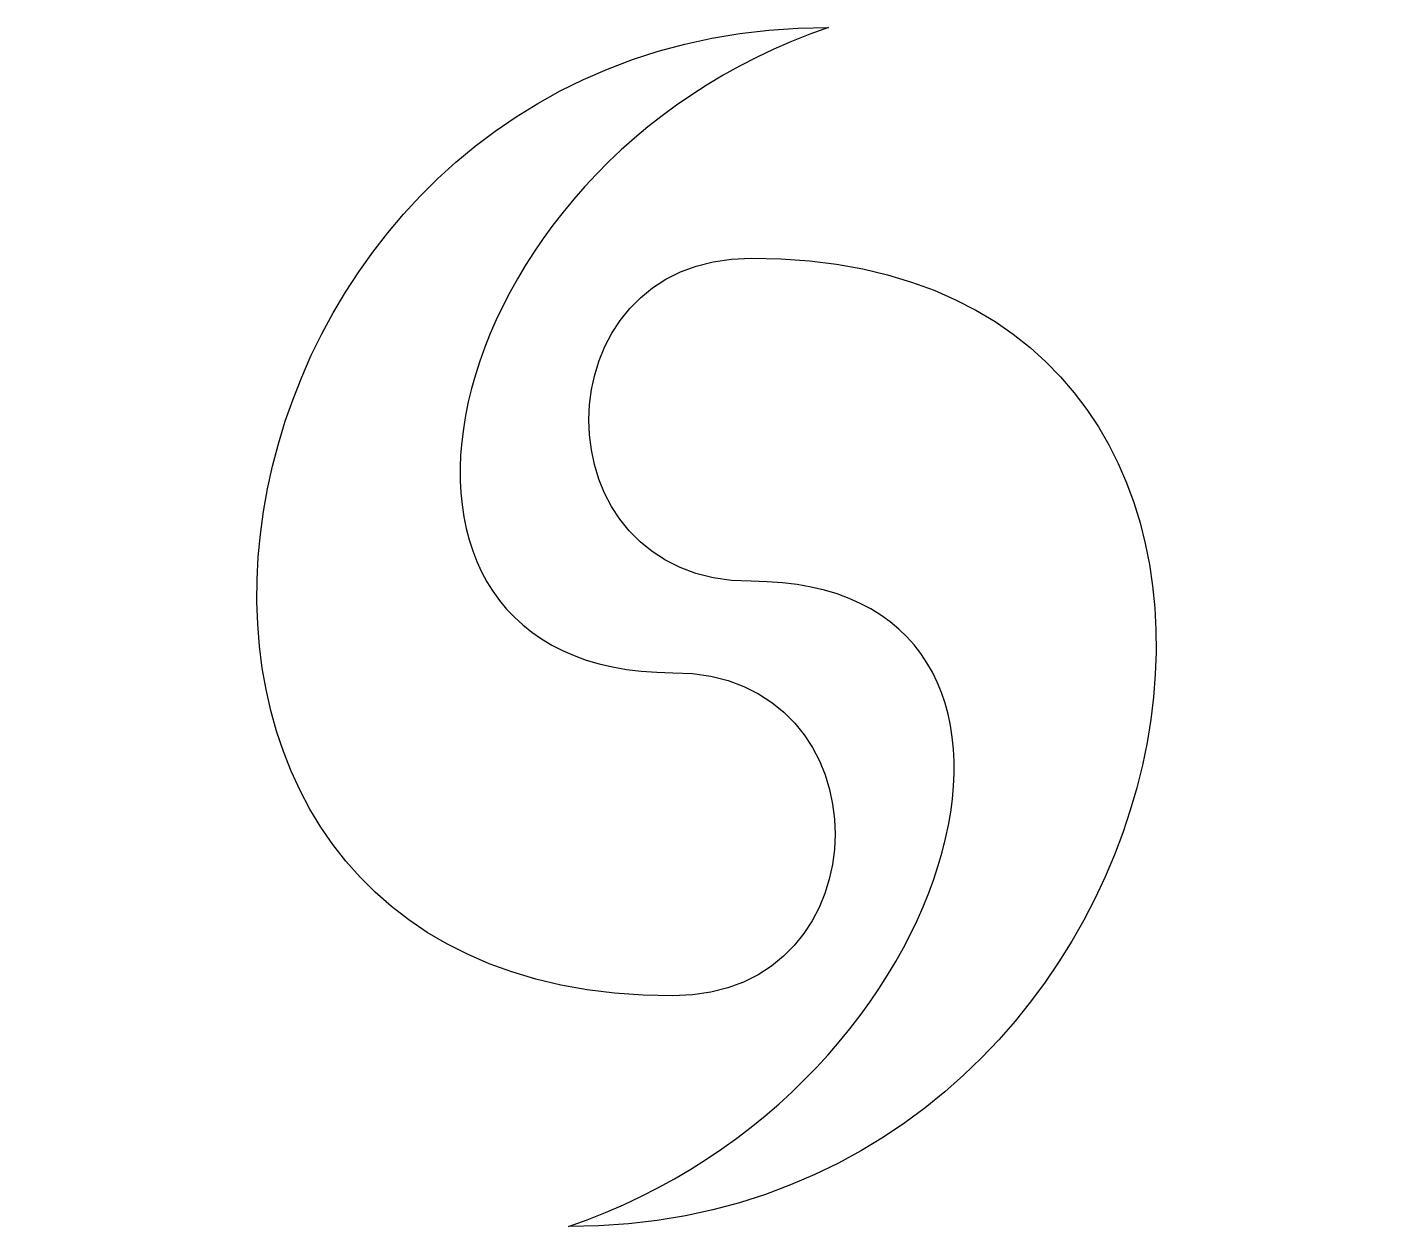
# Model space of a CAD drawing. Header units: centimetres. Extents: x -11.5 to 11.6, y -10.1 to 10.1.
import ezdxf

# ---------------------------------------------------------------- set-up
doc = ezdxf.new("R2010")
doc.units = ezdxf.units.CM
doc.header["$MEASUREMENT"] = 0
doc.layers.add('Layer 1', color=7, linetype='Continuous')

msp = doc.modelspace()

# ---------------------------------------------------------------- linework, layer by layer
at = {"layer": 'Layer 1'}
for points in [[(2.05919, 10.12031), (-8.97575, 10.12031), (-11.4645, -6.2264), (-0.56969, -6.2264), (-0.56969, -6.2264), (3.06873, -6.2264), (3.09703, -0.77092), (-0.56969, -0.77092), (-0.56969, -0.77092), (-6.47097, -0.77092), (-4.74997, 7.78479), (2.05919, 10.12031)], [(0.7546, 6.2264), (-2.88378, 6.2264), (-2.91212, 0.77092), (0.7546, 0.77092), (0.7546, 0.77092), (6.65601, 0.77092), (4.48027, -7.78479), (-2.32893, -10.12031), (-2.32893, -10.12031), (8.70601, -10.12031), (11.64933, 6.2264), (0.7546, 6.2264)]]:
    msp.add_open_spline(points, degree=3, knots=[0, 0, 0, 0, 0.25, 0.25, 0.25, 0.25, 0.5, 0.5, 0.5, 0.5, 1, 1, 1, 1], dxfattribs=at)

doc.saveas('drawing.dxf')
